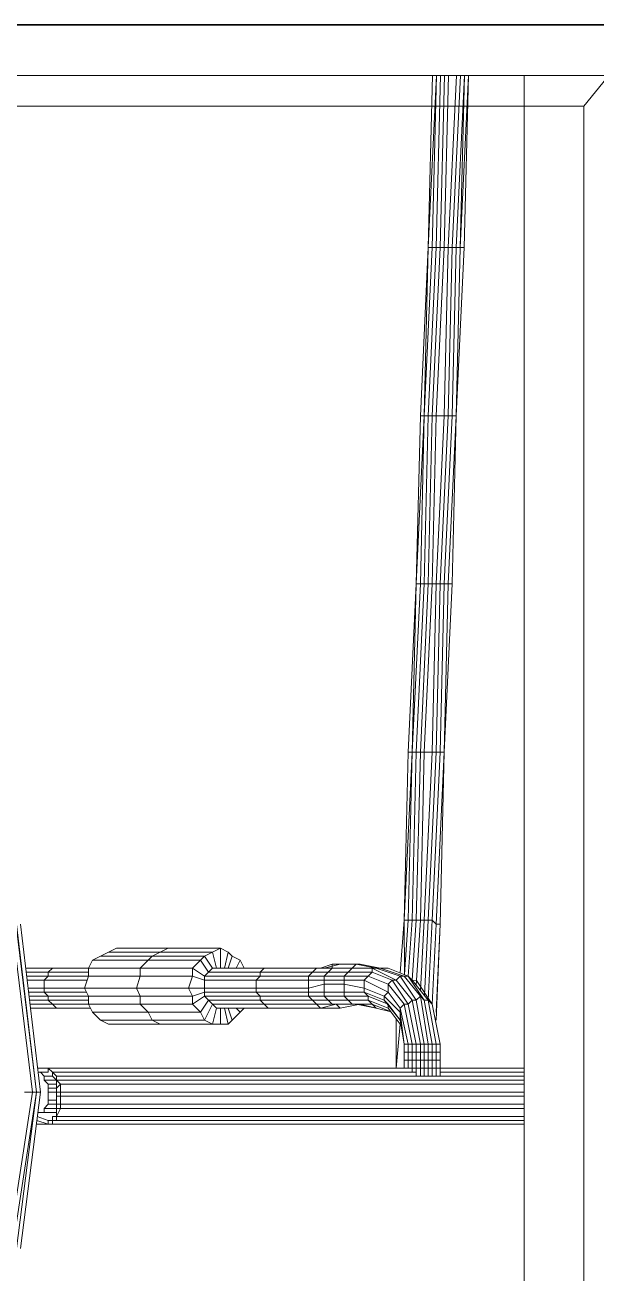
# Model space of a CAD drawing. Header units: inches. Extents: x 2013 to 15569, y -2551 to 2524.
# Drawn here: x 3713.47 to 3736.04, y 1988.39 to 2037.7 of the extents above; entities that cross this region are included whole.
import ezdxf

# ---------------------------------------------------------------- set-up
doc = ezdxf.new("R2010")
doc.units = ezdxf.units.IN
doc.header["$MEASUREMENT"] = 0
for name, color, linetype, lineweight in [('A-ELEV-PATT', 8, 'Continuous', 18), ('A-FURN', 8, 'Continuous', 18), ('A-SECT-MCUT', 7, 'Continuous', 35)]:
    doc.layers.add(name, color=color, linetype=linetype, lineweight=lineweight)

msp = doc.modelspace()

# ---------------------------------------------------------------- linework, layer by layer
at = {"layer": 'A-ELEV-PATT'}
msp.add_line((3735.557, 1941.491), (3735.557, 2034.491), dxfattribs=at)
at = {"layer": 'A-FURN'}
for p, q in [((3660.897, 2037.7), (3820.897, 2037.7)), ((3735.557, 2034.491), (3738.148, 2037.7)), ((3628.364, 2035.7), (3892.796, 2035.7)), ((3729.735, 2035.7), (3730.205, 2035.7)), ((3663.448, 2034.491), (3735.557, 2034.491)), ((3728.934, 1996.323), (3728.934, 1996.165)), ((3729.886, 1996.323), (3729.886, 1996.165))]:
    msp.add_line(p, q, dxfattribs=at)
at = {"layer": 'A-FURN', "lineweight": 0}
for p, q in [((3729.412, 2028.903), (3729.735, 2035.7)), ((3729.577, 2035.7), (3729.412, 2028.903)), ((3729.577, 2035.7), (3729.412, 2028.903)), ((3729.735, 2035.7), (3729.57, 2028.903)), ((3729.577, 2035.7), (3729.735, 2035.7)), ((3729.728, 2028.903), (3729.89, 2035.7)), ((3729.735, 2035.7), (3729.735, 2035.7)), ((3729.886, 2028.903), (3730.047, 2035.7)), ((3730.044, 2028.903), (3730.205, 2035.7)), ((3730.202, 2028.903), (3730.525, 2035.7)), ((3730.205, 2035.7), (3730.525, 2035.7)), ((3730.359, 2028.903), (3730.682, 2035.7)), ((3730.84, 2035.7), (3730.517, 2028.903)), ((3730.682, 2035.7), (3730.525, 2035.7)), ((3730.84, 2035.7), (3730.675, 2028.903)), ((3730.998, 2035.7), (3730.675, 2028.903)), ((3730.682, 2035.7), (3730.84, 2035.7)), ((3730.833, 2028.903), (3730.998, 2035.7)), ((3730.84, 2035.7), (3730.998, 2035.7)), ((3733.201, 2035.7), (3733.201, 1966.111)), ((3736.52, 2035.7), (3733.201, 2035.7)), ((3733.201, 1966.111), (3733.201, 2035.7)), ((3733.201, 2035.7), (3736.52, 2035.7)), ((3729.412, 2028.903), (3729.097, 2022.258)), ((3729.412, 2028.903), (3729.097, 2022.258)), ((3729.412, 2028.903), (3729.254, 2022.258)), ((3729.254, 2022.258), (3729.57, 2028.903)), ((3729.57, 2028.903), (3729.412, 2028.903)), ((3729.412, 2022.258), (3729.728, 2028.903)), ((3729.57, 2028.903), (3729.728, 2028.903)), ((3729.57, 2022.258), (3729.886, 2028.903)), ((3729.728, 2028.903), (3729.886, 2028.903)), ((3729.728, 2022.258), (3730.044, 2028.903)), ((3729.886, 2028.903), (3730.044, 2028.903)), ((3730.044, 2028.903), (3730.202, 2028.903)), ((3730.044, 2022.258), (3730.202, 2028.903)), ((3730.202, 2028.903), (3730.359, 2028.903)), ((3730.202, 2022.258), (3730.359, 2028.903)), ((3730.359, 2028.903), (3730.517, 2028.903)), ((3730.359, 2022.258), (3730.517, 2028.903)), ((3730.517, 2028.903), (3730.675, 2028.903)), ((3730.517, 2022.258), (3730.833, 2028.903)), ((3730.517, 2022.258), (3730.675, 2028.903)), ((3730.517, 2022.258), (3730.675, 2028.903)), ((3730.675, 2028.903), (3730.833, 2028.903)), ((3728.934, 2015.619), (3729.254, 2022.258)), ((3729.097, 2022.258), (3728.934, 2015.619)), ((3729.097, 2022.258), (3728.934, 2015.619)), ((3729.254, 2022.258), (3729.097, 2015.619)), ((3729.097, 2022.258), (3729.254, 2022.258)), ((3729.254, 2022.258), (3729.25, 2022.258)), ((3729.254, 2015.619), (3729.412, 2022.258)), ((3729.254, 2022.258), (3729.412, 2022.258)), ((3729.412, 2015.619), (3729.57, 2022.258)), ((3729.412, 2022.258), (3729.57, 2022.258)), ((3729.57, 2015.619), (3729.728, 2022.258)), ((3729.57, 2022.258), (3729.728, 2022.258)), ((3729.728, 2015.619), (3730.044, 2022.258)), ((3729.728, 2022.258), (3730.044, 2022.258)), ((3729.886, 2015.619), (3730.202, 2022.258)), ((3730.044, 2015.619), (3730.359, 2022.258)), ((3730.044, 2022.258), (3730.202, 2022.258)), ((3730.202, 2015.619), (3730.517, 2022.258)), ((3730.202, 2022.258), (3730.359, 2022.258)), ((3730.359, 2015.619), (3730.517, 2022.258)), ((3730.359, 2015.619), (3730.517, 2022.258)), ((3730.359, 2022.258), (3730.517, 2022.258)), ((3728.934, 2015.619), (3728.618, 2008.975)), ((3728.934, 2015.619), (3728.618, 2008.975)), ((3728.934, 2015.619), (3728.776, 2008.975)), ((3728.776, 2008.975), (3729.097, 2015.619)), ((3729.097, 2015.619), (3728.934, 2015.619)), ((3728.934, 2008.975), (3729.254, 2015.619)), ((3729.097, 2008.975), (3729.412, 2015.619)), ((3729.097, 2015.619), (3729.254, 2015.619)), ((3729.254, 2015.619), (3729.412, 2015.619)), ((3729.254, 2008.975), (3729.57, 2015.619)), ((3729.412, 2015.619), (3729.57, 2015.619)), ((3729.57, 2015.619), (3729.728, 2015.619)), ((3729.57, 2008.975), (3729.728, 2015.619)), ((3729.728, 2015.619), (3729.886, 2015.619)), ((3729.728, 2008.975), (3729.886, 2015.619)), ((3729.886, 2015.619), (3730.044, 2015.619)), ((3729.886, 2008.975), (3730.044, 2015.619)), ((3730.044, 2015.619), (3730.202, 2015.619)), ((3730.044, 2008.975), (3730.359, 2015.619)), ((3730.044, 2008.975), (3730.359, 2015.619)), ((3730.044, 2008.975), (3730.202, 2015.619)), ((3730.202, 2015.619), (3730.359, 2015.619)), ((3728.618, 2008.975), (3728.46, 2002.331)), ((3728.618, 2008.975), (3728.46, 2002.331)), ((3728.46, 2002.331), (3728.776, 2008.975)), ((3728.618, 2008.975), (3728.776, 2008.975)), ((3728.776, 2008.975), (3728.618, 2002.331)), ((3728.776, 2008.975), (3728.771, 2008.975)), ((3728.776, 2002.331), (3728.934, 2008.975)), ((3728.776, 2008.975), (3728.934, 2008.975)), ((3728.934, 2008.975), (3729.097, 2008.975)), ((3728.934, 2002.331), (3729.097, 2008.975)), ((3729.097, 2008.975), (3729.254, 2008.975)), ((3729.097, 2002.331), (3729.254, 2008.975)), ((3729.254, 2008.975), (3729.57, 2008.975)), ((3729.254, 2002.331), (3729.57, 2008.975)), ((3729.412, 2002.331), (3729.728, 2008.975)), ((3729.57, 2008.975), (3729.728, 2008.975)), ((3729.57, 2002.331), (3729.886, 2008.975)), ((3729.728, 2008.975), (3729.886, 2008.975)), ((3729.728, 2002.173), (3730.044, 2008.975)), ((3729.886, 2002.173), (3730.044, 2008.975)), ((3729.886, 2002.173), (3730.044, 2008.975)), ((3729.886, 2008.975), (3730.044, 2008.975)), ((3730.044, 2008.975), (3730.039, 2008.975)), ((3712.977, 2002.015), (3713.766, 1995.534)), ((3713.134, 2002.173), (3713.924, 1995.534)), ((3713.134, 2002.015), (3713.924, 1995.534)), ((3713.292, 2002.173), (3714.082, 1995.534)), ((3713.292, 2002.173), (3714.082, 1995.534)), ((3728.303, 2000.247), (3728.46, 2002.331)), ((3728.46, 2002.331), (3728.303, 2000.247)), ((3728.46, 2002.331), (3728.465, 2000.182)), ((3728.618, 2002.331), (3728.46, 2002.331)), ((3728.465, 2000.182), (3728.618, 2002.331)), ((3728.618, 2000.121), (3728.776, 2002.331)), ((3728.618, 2002.331), (3728.776, 2002.331)), ((3728.776, 2002.331), (3728.934, 2002.331)), ((3728.776, 1999.963), (3728.934, 2002.331)), ((3728.932, 1999.769), (3729.097, 2002.331)), ((3728.934, 2002.331), (3729.097, 2002.331)), ((3729.097, 2002.331), (3729.254, 2002.331)), ((3729.101, 1999.558), (3729.254, 2002.331)), ((3729.254, 2002.331), (3729.412, 2002.331)), ((3729.256, 1999.364), (3729.412, 2002.331)), ((3729.412, 1999.169), (3729.57, 2002.331)), ((3729.412, 2002.331), (3729.57, 2002.331)), ((3729.57, 2002.331), (3729.728, 2002.173)), ((3729.57, 1999.011), (3729.728, 2002.173)), ((3729.728, 1998.38), (3729.886, 2002.173)), ((3729.728, 1998.695), (3729.886, 2002.173)), ((3729.728, 2002.173), (3729.886, 2002.173)), ((3716.77, 2001.068), (3716.454, 2000.91)), ((3717.086, 2001.226), (3716.77, 2001.068)), ((3716.77, 2001.068), (3718.822, 2001.068)), ((3719.138, 2001.226), (3717.086, 2001.226)), ((3718.506, 2000.91), (3718.822, 2001.068)), ((3718.822, 2001.068), (3719.138, 2001.226)), ((3720.879, 2001.068), (3718.822, 2001.068)), ((3721.194, 2001.226), (3719.138, 2001.226)), ((3720.563, 2000.91), (3720.879, 2001.068)), ((3720.879, 2001.068), (3721.194, 2001.226)), ((3721.037, 2000.437), (3720.879, 2001.068)), ((3721.194, 2000.437), (3721.194, 2001.226)), ((3721.194, 2001.226), (3721.51, 2001.068)), ((3721.352, 2000.437), (3721.51, 2001.068)), ((3721.51, 2001.068), (3721.668, 2000.91)), ((3716.138, 2000.752), (3715.981, 2000.437)), ((3716.454, 2000.91), (3716.138, 2000.752)), ((3716.138, 2000.752), (3718.348, 2000.752)), ((3716.454, 2000.91), (3718.506, 2000.91)), ((3718.033, 2000.437), (3718.348, 2000.752)), ((3718.348, 2000.752), (3718.506, 2000.91)), ((3720.405, 2000.752), (3718.348, 2000.752)), ((3720.563, 2000.91), (3718.506, 2000.91)), ((3720.09, 2000.437), (3720.405, 2000.752)), ((3720.563, 2000.91), (3720.405, 2000.752)), ((3720.405, 2000.752), (3720.721, 2000.279)), ((3720.879, 2000.437), (3720.563, 2000.91)), ((3721.51, 2000.437), (3721.668, 2000.91)), ((3721.668, 2000.91), (3721.984, 2000.752)), ((3721.826, 2000.437), (3721.984, 2000.752)), ((3721.984, 2000.752), (3722.142, 2000.437)), ((3725.619, 2000.594), (3725.146, 2000.437)), ((3725.935, 2000.594), (3725.303, 2000.437)), ((3726.566, 2000.594), (3725.619, 2000.594)), ((3725.619, 2000.594), (3725.935, 2000.594)), ((3725.619, 2000.437), (3725.619, 2000.594)), ((3726.724, 2000.594), (3725.935, 2000.594)), ((3726.408, 2000.437), (3726.566, 2000.594)), ((3727.355, 2000.437), (3726.566, 2000.594)), ((3726.566, 2000.594), (3726.724, 2000.594)), ((3727.513, 2000.437), (3726.724, 2000.594)), ((3714.876, 2000.437), (3713.499, 2000.437)), ((3713.499, 2000.437), (3714.718, 2000.437)), ((3713.499, 2000.437), (3714.56, 2000.437)), ((3713.518, 2000.279), (3714.397, 2000.279)), ((3713.536, 2000.121), (3714.397, 2000.121)), ((3713.555, 1999.963), (3714.239, 1999.963)), ((3714.397, 2000.121), (3714.239, 1999.963)), ((3714.239, 1999.963), (3715.929, 1999.963)), ((3714.239, 1999.963), (3714.239, 1999.643)), ((3714.56, 2000.437), (3714.397, 2000.279)), ((3714.397, 2000.279), (3715.981, 2000.279)), ((3714.397, 2000.279), (3714.397, 2000.121)), ((3714.397, 2000.121), (3715.981, 2000.121)), ((3714.718, 2000.437), (3714.56, 2000.437)), ((3714.56, 2000.437), (3715.981, 2000.437)), ((3714.876, 2000.437), (3714.718, 2000.437)), ((3714.718, 2000.437), (3716.138, 2000.437)), ((3716.138, 2000.437), (3714.876, 2000.437)), ((3715.981, 2000.121), (3715.823, 1999.643)), ((3715.981, 2000.437), (3715.981, 2000.121)), ((3715.981, 2000.437), (3718.033, 2000.437)), ((3715.981, 2000.121), (3718.033, 2000.121)), ((3716.138, 2000.437), (3716.138, 2000.437)), ((3718.033, 2000.121), (3717.875, 1999.643)), ((3718.033, 2000.121), (3718.033, 2000.437)), ((3720.09, 2000.437), (3718.033, 2000.437)), ((3720.09, 2000.121), (3718.033, 2000.121)), ((3719.932, 1999.643), (3720.09, 2000.121)), ((3720.09, 2000.121), (3720.09, 2000.437)), ((3720.09, 2000.437), (3720.563, 2000.121)), ((3720.09, 2000.121), (3720.563, 1999.963)), ((3720.563, 2000.121), (3720.721, 2000.279)), ((3722.773, 2000.121), (3720.563, 2000.121)), ((3720.563, 1999.963), (3720.563, 2000.121)), ((3720.563, 1999.963), (3720.563, 1999.643)), ((3722.615, 1999.963), (3720.563, 1999.963)), ((3720.721, 2000.279), (3720.879, 2000.437)), ((3722.773, 2000.279), (3720.721, 2000.279)), ((3722.931, 2000.437), (3720.879, 2000.437)), ((3720.879, 2000.437), (3721.037, 2000.437)), ((3723.089, 2000.437), (3721.037, 2000.437)), ((3721.037, 2000.437), (3721.194, 2000.437)), ((3723.247, 2000.437), (3721.194, 2000.437)), ((3722.615, 1999.963), (3722.773, 2000.121)), ((3722.615, 1999.963), (3722.615, 1999.643)), ((3724.672, 1999.963), (3722.615, 1999.963)), ((3722.773, 2000.279), (3722.931, 2000.437)), ((3724.83, 2000.279), (3722.773, 2000.279)), ((3722.773, 2000.121), (3722.773, 2000.279)), ((3724.672, 2000.121), (3722.773, 2000.121)), ((3724.988, 2000.437), (3722.931, 2000.437)), ((3722.931, 2000.437), (3723.089, 2000.437)), ((3725.146, 2000.437), (3723.089, 2000.437)), ((3723.089, 2000.437), (3723.247, 2000.437)), ((3725.303, 2000.437), (3723.247, 2000.437)), ((3724.672, 2000.121), (3724.83, 2000.279)), ((3725.303, 2000.121), (3724.672, 2000.121)), ((3724.672, 1999.963), (3724.672, 2000.121)), ((3725.303, 1999.963), (3724.672, 1999.963)), ((3724.672, 1999.963), (3724.672, 1999.643)), ((3724.83, 2000.279), (3724.988, 2000.437)), ((3725.461, 2000.279), (3724.83, 2000.279)), ((3725.619, 2000.437), (3724.988, 2000.437)), ((3724.988, 2000.437), (3725.146, 2000.437)), ((3725.146, 2000.437), (3725.303, 2000.437)), ((3725.303, 2000.121), (3725.461, 2000.279)), ((3725.303, 1999.963), (3725.303, 2000.121)), ((3726.093, 2000.121), (3725.303, 2000.121)), ((3726.093, 1999.963), (3725.303, 1999.963)), ((3725.303, 1999.963), (3725.303, 1999.8)), ((3725.461, 2000.279), (3725.619, 2000.437)), ((3726.251, 2000.279), (3725.461, 2000.279)), ((3726.408, 2000.437), (3725.619, 2000.437)), ((3726.093, 2000.121), (3726.251, 2000.279)), ((3727.04, 2000.121), (3726.093, 2000.121)), ((3726.093, 1999.963), (3726.093, 2000.121)), ((3726.882, 1999.963), (3726.093, 1999.963)), ((3726.093, 1999.963), (3726.093, 1999.8)), ((3726.251, 2000.279), (3726.408, 2000.437)), ((3727.198, 2000.279), (3726.251, 2000.279)), ((3727.198, 2000.437), (3726.408, 2000.437)), ((3726.882, 1999.963), (3727.04, 2000.121)), ((3727.829, 1999.485), (3726.882, 1999.963)), ((3726.882, 1999.643), (3726.882, 1999.963)), ((3727.04, 2000.121), (3727.198, 2000.279)), ((3727.829, 1999.8), (3727.04, 2000.121)), ((3728.145, 1999.963), (3727.198, 2000.437)), ((3727.198, 2000.437), (3727.355, 2000.437)), ((3727.198, 2000.279), (3727.198, 2000.437)), ((3727.987, 1999.963), (3727.198, 2000.279)), ((3728.303, 2000.121), (3727.355, 2000.437)), ((3727.355, 2000.437), (3727.513, 2000.437)), ((3728.46, 2000.121), (3727.513, 2000.437)), ((3727.513, 2000.437), (3727.829, 2000.437)), ((3728.618, 2000.121), (3727.829, 2000.437)), ((3727.829, 1999.8), (3727.987, 1999.963)), ((3728.618, 1999.011), (3727.987, 1999.963)), ((3727.987, 1999.963), (3728.145, 1999.963)), ((3728.145, 1999.963), (3728.303, 2000.121)), ((3728.776, 1999.169), (3728.145, 1999.963)), ((3728.934, 1999.169), (3728.303, 2000.121)), ((3728.303, 2000.121), (3728.46, 2000.121)), ((3729.097, 1999.327), (3728.46, 2000.121)), ((3728.46, 2000.121), (3728.618, 2000.121)), ((3729.254, 1999.169), (3728.618, 2000.121)), ((3728.618, 2000.121), (3728.776, 1999.963)), ((3729.412, 1999.169), (3728.776, 1999.963)), ((3728.776, 1999.963), (3728.944, 1999.949)), ((3713.593, 1999.643), (3714.239, 1999.643)), ((3713.612, 1999.485), (3714.239, 1999.485)), ((3714.239, 1999.643), (3715.823, 1999.643)), ((3714.239, 1999.643), (3714.239, 1999.485)), ((3715.902, 1999.485), (3714.239, 1999.485)), ((3714.239, 1999.485), (3714.397, 1999.327)), ((3715.823, 1999.643), (3715.981, 1999.327)), ((3715.823, 1999.643), (3717.875, 1999.643)), ((3718.033, 1999.327), (3717.875, 1999.643)), ((3717.875, 1999.643), (3719.932, 1999.643)), ((3720.09, 1999.327), (3719.932, 1999.643)), ((3719.932, 1999.643), (3720.563, 1999.643)), ((3720.09, 1999.327), (3720.563, 1999.485)), ((3720.563, 1999.485), (3720.563, 1999.643)), ((3720.563, 1999.643), (3722.615, 1999.643)), ((3720.563, 1999.327), (3720.563, 1999.485)), ((3720.563, 1999.485), (3722.615, 1999.485)), ((3722.615, 1999.485), (3722.615, 1999.643)), ((3722.615, 1999.643), (3724.672, 1999.643)), ((3722.773, 1999.327), (3722.615, 1999.485)), ((3722.615, 1999.485), (3724.672, 1999.485)), ((3724.672, 1999.643), (3725.303, 1999.8)), ((3724.672, 1999.485), (3724.672, 1999.643)), ((3724.672, 1999.327), (3724.672, 1999.485)), ((3724.672, 1999.485), (3725.303, 1999.485)), ((3725.303, 1999.485), (3725.303, 1999.8)), ((3725.303, 1999.8), (3726.093, 1999.8)), ((3725.303, 1999.327), (3725.303, 1999.485)), ((3725.303, 1999.485), (3726.093, 1999.485)), ((3726.882, 1999.643), (3726.093, 1999.8)), ((3726.093, 1999.8), (3726.093, 1999.485)), ((3726.093, 1999.327), (3726.093, 1999.485)), ((3726.093, 1999.485), (3726.882, 1999.485)), ((3727.671, 1999.327), (3726.882, 1999.643)), ((3726.882, 1999.643), (3726.882, 1999.485)), ((3727.04, 1999.327), (3726.882, 1999.485)), ((3726.882, 1999.485), (3727.671, 1999.169)), ((3727.671, 1999.327), (3727.829, 1999.485)), ((3728.46, 1999.011), (3727.829, 1999.8)), ((3727.829, 1999.485), (3727.829, 1999.8)), ((3728.303, 1998.853), (3727.829, 1999.485)), ((3729.57, 1999.011), (3728.944, 1999.949)), ((3713.631, 1999.327), (3714.397, 1999.327)), ((3713.649, 1999.169), (3714.397, 1999.169)), ((3713.668, 1999.011), (3714.56, 1999.011)), ((3714.397, 1999.327), (3715.981, 1999.327)), ((3714.397, 1999.327), (3714.397, 1999.169)), ((3714.397, 1999.169), (3715.981, 1999.169)), ((3714.397, 1999.169), (3714.56, 1999.011)), ((3714.56, 1999.011), (3715.981, 1999.011)), ((3714.56, 1999.011), (3714.718, 1998.853)), ((3715.981, 1999.327), (3715.981, 1999.011)), ((3715.981, 1999.327), (3718.033, 1999.327)), ((3715.981, 1999.011), (3718.033, 1999.011)), ((3715.981, 1999.011), (3716.138, 1998.695)), ((3718.033, 1999.011), (3718.033, 1999.327)), ((3718.033, 1999.327), (3720.09, 1999.327)), ((3718.348, 1998.695), (3718.033, 1999.011)), ((3718.033, 1999.011), (3720.09, 1999.011)), ((3720.09, 1999.011), (3720.09, 1999.327)), ((3720.09, 1999.011), (3720.563, 1999.327)), ((3720.405, 1998.695), (3720.09, 1999.011)), ((3720.405, 1998.695), (3720.721, 1999.169)), ((3720.721, 1999.169), (3720.563, 1999.327)), ((3720.563, 1999.327), (3722.773, 1999.327)), ((3720.563, 1998.38), (3720.879, 1999.011)), ((3720.879, 1999.011), (3720.721, 1999.169)), ((3720.721, 1999.169), (3722.773, 1999.169)), ((3721.037, 1998.853), (3720.879, 1999.011)), ((3720.879, 1999.011), (3722.931, 1999.011)), ((3722.773, 1999.169), (3722.773, 1999.327)), ((3722.773, 1999.327), (3724.672, 1999.327)), ((3722.931, 1999.011), (3722.773, 1999.169)), ((3722.773, 1999.169), (3724.83, 1999.169)), ((3723.089, 1998.853), (3722.931, 1999.011)), ((3722.931, 1999.011), (3724.988, 1999.011)), ((3724.83, 1999.169), (3724.672, 1999.327)), ((3724.672, 1999.327), (3725.303, 1999.327)), ((3724.988, 1999.011), (3724.83, 1999.169)), ((3724.83, 1999.169), (3725.461, 1999.169)), ((3725.146, 1998.853), (3724.988, 1999.011)), ((3724.988, 1999.011), (3725.619, 1999.011)), ((3725.146, 1998.853), (3725.777, 1999.011)), ((3725.461, 1999.169), (3725.303, 1999.327)), ((3725.303, 1999.327), (3726.093, 1999.327)), ((3725.619, 1999.011), (3725.461, 1999.169)), ((3725.461, 1999.169), (3726.251, 1999.169)), ((3725.777, 1999.011), (3725.619, 1999.011)), ((3725.619, 1999.011), (3726.408, 1999.011)), ((3725.935, 1998.853), (3725.777, 1999.011)), ((3725.777, 1999.011), (3726.566, 1999.011)), ((3725.935, 1998.853), (3726.724, 1999.011)), ((3726.251, 1999.169), (3726.093, 1999.327)), ((3726.093, 1999.327), (3727.04, 1999.327)), ((3726.408, 1999.011), (3726.251, 1999.169)), ((3726.251, 1999.169), (3727.04, 1999.169)), ((3726.566, 1999.011), (3726.408, 1999.011)), ((3726.408, 1999.011), (3727.198, 1999.011)), ((3726.724, 1999.011), (3726.566, 1999.011)), ((3726.566, 1999.011), (3727.355, 1998.853)), ((3726.724, 1999.011), (3727.355, 1998.853)), ((3727.04, 1999.169), (3727.04, 1999.327)), ((3727.04, 1999.327), (3727.783, 1999.03)), ((3727.198, 1999.011), (3727.04, 1999.169)), ((3727.04, 1999.169), (3727.829, 1998.853)), ((3727.355, 1998.853), (3727.198, 1999.011)), ((3727.198, 1999.011), (3727.938, 1998.708)), ((3728.303, 1998.695), (3727.671, 1999.327)), ((3727.671, 1999.327), (3727.671, 1999.169)), ((3727.829, 1999.011), (3727.671, 1999.169)), ((3727.671, 1999.169), (3728.303, 1998.38)), ((3727.829, 1999.011), (3728.303, 1998.38)), ((3728.303, 1998.853), (3728.46, 1999.011)), ((3728.776, 1997.433), (3728.46, 1999.011)), ((3728.46, 1999.011), (3728.618, 1999.011)), ((3728.618, 1999.011), (3728.776, 1999.169)), ((3728.934, 1997.433), (3728.618, 1999.011)), ((3729.097, 1997.433), (3728.776, 1999.169)), ((3728.776, 1999.169), (3728.934, 1999.169)), ((3728.934, 1999.169), (3729.097, 1999.327)), ((3729.254, 1997.433), (3728.934, 1999.169)), ((3729.412, 1997.433), (3729.097, 1999.327)), ((3729.097, 1999.327), (3729.254, 1999.169)), ((3729.57, 1997.433), (3729.254, 1999.169)), ((3729.254, 1999.169), (3729.412, 1999.169)), ((3729.728, 1997.433), (3729.412, 1999.169)), ((3729.412, 1999.169), (3729.57, 1999.011)), ((3729.886, 1997.433), (3729.57, 1999.011)), ((3729.886, 1997.433), (3729.57, 1999.011)), ((3713.687, 1998.853), (3714.718, 1998.853)), ((3713.766, 1998.853), (3714.876, 1998.853)), ((3714.718, 1998.853), (3716.06, 1998.853)), ((3714.718, 1998.853), (3714.876, 1998.853)), ((3714.876, 1998.853), (3716.06, 1998.853)), ((3716.138, 1998.695), (3716.454, 1998.38)), ((3716.138, 1998.695), (3718.348, 1998.695)), ((3718.506, 1998.38), (3718.348, 1998.695)), ((3718.348, 1998.695), (3720.405, 1998.695)), ((3720.563, 1998.38), (3720.405, 1998.695)), ((3720.879, 1998.222), (3721.037, 1998.853)), ((3721.194, 1998.853), (3721.037, 1998.853)), ((3721.037, 1998.853), (3723.089, 1998.853)), ((3721.194, 1998.853), (3723.247, 1998.853)), ((3721.194, 1998.222), (3721.194, 1998.853)), ((3721.51, 1998.222), (3721.352, 1998.853)), ((3721.668, 1998.38), (3721.51, 1998.853)), ((3721.984, 1998.695), (3721.668, 1998.38)), ((3721.984, 1998.695), (3721.826, 1998.853)), ((3722.142, 1998.853), (3721.984, 1998.695)), ((3723.247, 1998.853), (3723.089, 1998.853)), ((3723.089, 1998.853), (3725.146, 1998.853)), ((3723.247, 1998.853), (3725.303, 1998.853)), ((3725.303, 1998.853), (3725.146, 1998.853)), ((3725.303, 1998.853), (3725.935, 1998.853)), ((3727.355, 1998.853), (3727.938, 1998.708)), ((3727.829, 1998.853), (3727.829, 1998.972)), ((3727.829, 1998.853), (3728.303, 1998.222)), ((3728.618, 1997.433), (3728.303, 1998.853)), ((3728.303, 1998.695), (3728.303, 1998.853)), ((3728.303, 1998.38), (3728.303, 1998.695)), ((3728.46, 1997.433), (3728.303, 1998.695)), ((3716.454, 1998.38), (3716.77, 1998.222)), ((3716.454, 1998.38), (3718.506, 1998.38)), ((3716.77, 1998.222), (3718.822, 1998.222)), ((3716.77, 1998.222), (3717.086, 1998.222)), ((3717.086, 1998.222), (3719.138, 1998.222)), ((3718.822, 1998.222), (3718.506, 1998.38)), ((3718.506, 1998.38), (3720.563, 1998.38)), ((3719.138, 1998.222), (3718.822, 1998.222)), ((3718.822, 1998.222), (3720.879, 1998.222)), ((3719.138, 1998.222), (3721.194, 1998.222)), ((3720.879, 1998.222), (3720.563, 1998.38)), ((3721.194, 1998.222), (3720.879, 1998.222)), ((3721.51, 1998.222), (3721.194, 1998.222)), ((3721.668, 1998.38), (3721.51, 1998.222)), ((3728.145, 1998.432), (3728.145, 1996.481)), ((3728.303, 1998.222), (3728.145, 1996.481)), ((3728.145, 1996.481), (3728.303, 1998.222)), ((3728.303, 1998.38), (3728.298, 1998.38)), ((3728.303, 1998.38), (3728.46, 1997.433)), ((3728.46, 1997.433), (3728.303, 1998.38)), ((3728.618, 1997.433), (3728.46, 1997.433)), ((3728.46, 1997.433), (3728.46, 1997.112)), ((3728.46, 1997.433), (3728.46, 1997.112)), ((3728.46, 1997.433), (3728.46, 1997.112)), ((3728.46, 1997.112), (3728.46, 1996.796)), ((3728.46, 1997.112), (3728.46, 1996.796)), ((3728.46, 1997.112), (3728.46, 1996.796)), ((3728.46, 1997.112), (3728.618, 1997.112)), ((3728.618, 1997.433), (3728.776, 1997.433)), ((3728.618, 1997.433), (3728.618, 1997.112)), ((3728.618, 1997.112), (3728.618, 1996.796)), ((3728.618, 1997.112), (3728.776, 1997.112)), ((3728.776, 1997.433), (3728.776, 1997.112)), ((3728.776, 1997.433), (3728.934, 1997.433)), ((3728.776, 1997.112), (3728.934, 1997.112)), ((3728.776, 1997.112), (3728.776, 1996.796)), ((3728.934, 1997.433), (3728.934, 1997.112)), ((3728.934, 1997.433), (3729.097, 1997.433)), ((3728.934, 1997.112), (3729.097, 1997.112)), ((3728.934, 1997.112), (3728.934, 1996.796)), ((3729.097, 1997.433), (3729.254, 1997.433)), ((3729.097, 1997.433), (3729.097, 1997.112)), ((3729.097, 1997.112), (3729.254, 1997.112)), ((3729.097, 1997.112), (3729.097, 1996.796)), ((3729.254, 1997.433), (3729.412, 1997.433)), ((3729.254, 1997.433), (3729.254, 1997.112)), ((3729.254, 1997.112), (3729.412, 1997.112)), ((3729.254, 1997.112), (3729.254, 1996.796)), ((3729.412, 1997.433), (3729.57, 1997.433)), ((3729.412, 1997.433), (3729.412, 1997.112)), ((3729.412, 1997.112), (3729.57, 1997.112)), ((3729.412, 1997.112), (3729.412, 1996.796)), ((3729.57, 1997.433), (3729.57, 1997.112)), ((3729.57, 1997.433), (3729.728, 1997.433)), ((3729.57, 1997.112), (3729.728, 1997.112)), ((3729.57, 1997.112), (3729.57, 1996.796)), ((3729.728, 1997.433), (3729.728, 1997.112)), ((3729.728, 1997.433), (3729.886, 1997.433)), ((3729.728, 1997.112), (3729.886, 1997.112)), ((3729.728, 1997.112), (3729.728, 1996.796)), ((3729.886, 1997.433), (3729.881, 1997.433)), ((3729.886, 1997.433), (3729.886, 1997.112)), ((3729.886, 1997.112), (3729.886, 1997.433)), ((3729.886, 1997.112), (3729.886, 1996.796)), ((3729.886, 1996.796), (3729.886, 1997.112)), ((3728.46, 1996.796), (3728.46, 1996.481)), ((3728.46, 1996.796), (3728.46, 1996.481)), ((3728.46, 1996.796), (3728.46, 1996.481)), ((3728.46, 1996.796), (3728.618, 1996.796)), ((3728.618, 1996.796), (3728.618, 1996.481)), ((3728.618, 1996.796), (3728.776, 1996.796)), ((3728.776, 1996.796), (3728.776, 1996.481)), ((3728.776, 1996.796), (3728.934, 1996.796)), ((3728.934, 1996.796), (3728.934, 1996.481)), ((3728.934, 1996.796), (3729.097, 1996.796)), ((3729.097, 1996.796), (3729.097, 1996.481)), ((3729.097, 1996.796), (3729.254, 1996.796)), ((3729.254, 1996.796), (3729.254, 1996.481)), ((3729.254, 1996.796), (3729.412, 1996.796)), ((3729.412, 1996.796), (3729.412, 1996.481)), ((3729.412, 1996.796), (3729.57, 1996.796)), ((3729.57, 1996.796), (3729.57, 1996.481)), ((3729.57, 1996.796), (3729.728, 1996.796)), ((3729.728, 1996.796), (3729.728, 1996.481)), ((3729.728, 1996.796), (3729.886, 1996.796)), ((3729.886, 1996.796), (3729.886, 1996.481)), ((3729.886, 1996.481), (3729.886, 1996.796)), ((3714.397, 1996.481), (3713.969, 1996.481)), ((3714.397, 1996.323), (3713.988, 1996.323)), ((3714.082, 1996.323), (3714.077, 1996.323)), ((3714.082, 1996.323), (3714.077, 1996.323)), ((3714.397, 1996.323), (3714.082, 1996.323)), ((3714.397, 1996.323), (3714.082, 1996.323)), ((3714.082, 1996.323), (3714.239, 1996.165)), ((3714.397, 1996.323), (3714.239, 1996.323)), ((3714.56, 1996.165), (3714.239, 1996.165)), ((3714.239, 1996.165), (3714.239, 1996.007)), ((3714.397, 1996.323), (3714.393, 1996.323)), ((3714.397, 1996.481), (3714.397, 1996.323)), ((3714.56, 1996.323), (3714.397, 1996.481)), ((3714.397, 1996.481), (3728.618, 1996.481)), ((3714.397, 1996.481), (3714.397, 1996.323)), ((3714.56, 1996.323), (3714.56, 1996.165)), ((3714.56, 1996.323), (3714.56, 1996.165)), ((3714.718, 1996.165), (3714.56, 1996.323)), ((3714.56, 1996.323), (3728.934, 1996.323)), ((3714.56, 1996.323), (3728.776, 1996.323)), ((3714.56, 1996.165), (3714.718, 1996.007)), ((3714.718, 1996.007), (3714.718, 1996.165)), ((3714.718, 1996.165), (3729.412, 1996.165)), ((3714.718, 1996.165), (3714.718, 1996.007)), ((3728.46, 1996.481), (3728.456, 1996.481)), ((3728.46, 1996.481), (3728.456, 1996.481)), ((3728.46, 1996.481), (3728.456, 1996.481)), ((3728.46, 1996.481), (3728.618, 1996.481)), ((3728.618, 1996.481), (3728.614, 1996.481)), ((3728.618, 1996.481), (3728.776, 1996.481)), ((3728.776, 1996.481), (3728.934, 1996.481)), ((3728.776, 1996.481), (3728.776, 1996.323)), ((3728.934, 1996.481), (3729.097, 1996.481)), ((3728.934, 1996.481), (3728.934, 1996.323)), ((3729.097, 1996.165), (3729.092, 1996.165)), ((3729.097, 1996.481), (3729.254, 1996.481)), ((3729.097, 1996.481), (3729.097, 1996.165)), ((3729.097, 1996.165), (3729.254, 1996.165)), ((3729.254, 1996.165), (3729.25, 1996.165)), ((3729.254, 1996.481), (3729.254, 1996.165)), ((3729.254, 1996.481), (3729.412, 1996.481)), ((3729.254, 1996.165), (3729.412, 1996.165)), ((3729.412, 1996.165), (3729.408, 1996.165)), ((3729.412, 1996.481), (3729.412, 1996.165)), ((3729.412, 1996.481), (3729.57, 1996.481)), ((3729.412, 1996.165), (3733.201, 1996.165)), ((3729.412, 1996.165), (3729.57, 1996.165)), ((3729.57, 1996.165), (3729.565, 1996.165)), ((3729.57, 1996.481), (3729.57, 1996.165)), ((3729.57, 1996.481), (3729.728, 1996.481)), ((3729.57, 1996.165), (3729.728, 1996.165)), ((3729.728, 1996.481), (3729.728, 1996.165)), ((3729.728, 1996.481), (3729.886, 1996.481)), ((3733.201, 1996.481), (3729.886, 1996.481)), ((3729.886, 1996.481), (3729.886, 1996.323)), ((3729.886, 1996.323), (3729.886, 1996.481)), ((3733.201, 1996.323), (3729.886, 1996.323)), ((3733.201, 1996.323), (3729.886, 1996.323)), ((3712.819, 1989.363), (3713.766, 1995.534)), ((3712.977, 1989.363), (3713.924, 1995.534)), ((3713.134, 1989.363), (3713.924, 1995.534)), ((3713.292, 1989.363), (3714.082, 1995.534)), ((3714.082, 1995.534), (3713.292, 1989.363)), ((3713.766, 1995.534), (3713.45, 1995.534)), ((3713.924, 1995.534), (3713.766, 1995.534)), ((3714.082, 1995.534), (3713.924, 1995.534)), ((3714.718, 1996.007), (3714.239, 1996.007)), ((3714.239, 1996.007), (3714.397, 1995.849)), ((3714.718, 1995.849), (3714.397, 1995.849)), ((3714.397, 1995.849), (3714.397, 1995.691)), ((3714.397, 1995.534), (3714.397, 1995.691)), ((3714.718, 1995.691), (3714.397, 1995.691)), ((3714.718, 1995.534), (3714.397, 1995.534)), ((3714.397, 1995.534), (3714.397, 1995.218)), ((3714.876, 1995.849), (3714.718, 1996.007)), ((3714.718, 1996.007), (3733.201, 1996.007)), ((3714.718, 1996.007), (3714.718, 1995.849)), ((3714.718, 1996.007), (3714.718, 1995.849)), ((3714.718, 1995.849), (3714.718, 1995.691)), ((3714.876, 1995.849), (3714.718, 1995.691)), ((3714.718, 1995.691), (3714.718, 1995.534)), ((3714.876, 1995.534), (3714.718, 1995.534)), ((3714.718, 1995.534), (3714.718, 1995.376)), ((3714.876, 1995.534), (3714.876, 1995.849)), ((3714.876, 1995.849), (3733.201, 1995.849)), ((3714.876, 1995.376), (3714.876, 1995.534)), ((3714.876, 1995.534), (3733.201, 1995.534)), ((3714.397, 1995.06), (3714.239, 1994.897)), ((3714.718, 1995.218), (3714.397, 1995.218)), ((3714.397, 1995.218), (3714.397, 1995.06)), ((3714.718, 1995.06), (3714.397, 1995.06)), ((3714.876, 1995.376), (3714.718, 1995.376)), ((3714.718, 1995.376), (3714.718, 1995.06)), ((3714.876, 1995.06), (3714.718, 1995.06)), ((3714.718, 1995.06), (3714.718, 1994.897)), ((3714.876, 1995.376), (3733.201, 1995.376)), ((3714.876, 1995.376), (3714.876, 1995.06)), ((3714.876, 1995.06), (3733.201, 1995.06)), ((3714.876, 1995.06), (3714.876, 1994.897)), ((3713.958, 1994.57), (3714.397, 1994.424)), ((3714.239, 1994.74), (3713.98, 1994.74)), ((3714.718, 1994.74), (3713.98, 1994.74)), ((3714.718, 1994.74), (3713.98, 1994.74)), ((3714.718, 1994.897), (3714.239, 1994.897)), ((3714.239, 1994.897), (3714.239, 1994.74)), ((3714.718, 1994.74), (3714.239, 1994.74)), ((3714.56, 1994.582), (3714.56, 1994.424)), ((3714.56, 1994.582), (3714.56, 1994.424)), ((3714.718, 1994.582), (3714.56, 1994.582)), ((3714.876, 1994.897), (3714.718, 1994.897)), ((3714.718, 1994.897), (3714.718, 1994.74)), ((3714.876, 1994.897), (3714.718, 1994.582)), ((3714.718, 1994.582), (3714.718, 1994.74)), ((3714.718, 1994.74), (3714.718, 1994.582)), ((3714.718, 1994.582), (3733.201, 1994.582)), ((3714.718, 1994.424), (3714.718, 1994.582)), ((3714.718, 1994.582), (3714.718, 1994.424)), ((3714.876, 1994.897), (3733.201, 1994.897)), ((3713.924, 1994.266), (3714.397, 1994.266)), ((3713.939, 1994.419), (3714.397, 1994.266)), ((3714.397, 1994.424), (3714.397, 1994.266)), ((3714.56, 1994.424), (3714.397, 1994.424)), ((3714.397, 1994.266), (3733.201, 1994.266)), ((3714.56, 1994.266), (3714.397, 1994.266)), ((3714.56, 1994.424), (3733.201, 1994.424)), ((3714.56, 1994.424), (3714.56, 1994.266)), ((3714.718, 1994.424), (3714.56, 1994.424)), ((3714.56, 1994.424), (3714.56, 1994.266)), ((3714.56, 1994.266), (3733.201, 1994.266)), ((3714.718, 1994.424), (3733.201, 1994.424))]:
    msp.add_line(p, q, dxfattribs=at)
at = {"layer": 'A-SECT-MCUT'}
msp.add_line((2942.096, 2037.7), (4012.331, 2037.7), dxfattribs=at)
msp.add_line((2942.096, 2037.7), (4012.331, 2037.7), dxfattribs=at)

doc.saveas('drawing.dxf')
